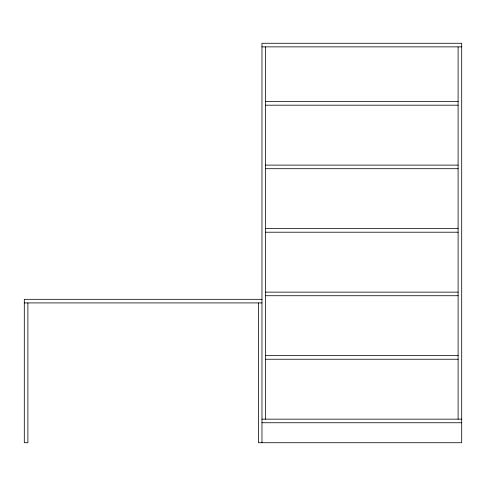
<?xml version="1.0" encoding="UTF-8"?>
<svg xmlns="http://www.w3.org/2000/svg" width="486" height="486" viewBox="0 0 486 486"><rect width="100%" height="100%" fill="white"/><g stroke="black" fill="none" stroke-linecap="round" stroke-linejoin="round"><path stroke-width="0.73" d="M261.972 46.869L461.7 46.869M265.569 101.592L458.104 101.592M265.569 105.189L458.104 105.189M265.569 165.106L458.104 165.106M265.569 168.703L458.104 168.703M265.569 228.62L458.104 228.62M265.569 232.217L458.104 232.217M265.569 292.135L458.104 292.135M265.569 295.725L458.104 295.725M261.972 299.321L24.3 299.321L24.3 442.728L27.896 442.728L27.896 302.918M24.3 302.918L261.972 302.918M265.569 355.643L458.104 355.643M265.569 359.239L458.104 359.239M261.972 419.157L461.7 419.157M261.972 422.753L461.7 422.753M458.104 46.869L458.104 419.157M265.569 46.869L265.569 419.157M261.972 442.728L261.972 43.272L461.7 43.272L461.7 442.728L258.382 442.728L258.382 302.918"/></g></svg>
